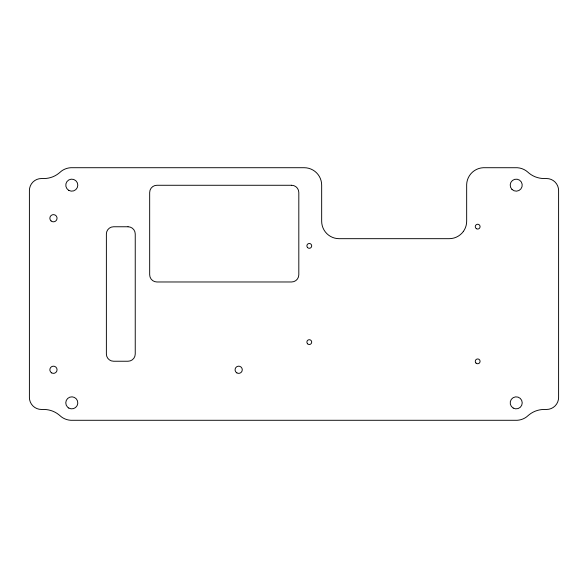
<?xml version="1.0" encoding="UTF-8"?>
<svg xmlns="http://www.w3.org/2000/svg" width="588" height="588" viewBox="0 0 588 588"><rect width="100%" height="100%" fill="white"/><g stroke="black" fill="none" stroke-linecap="round" stroke-linejoin="round"><path stroke-width="0.88" d="M463.337 231.488L462.183 232.907A17.442 17.442 0 0 1 449.225 238.677L339.107 238.677A17.442 17.442 0 0 1 321.665 221.235L321.665 185.154A17.442 17.442 0 0 0 304.224 167.712L70.839 167.712A17.464 17.464 0 0 0 61.586 170.976L58.682 173.409A24.057 24.057 0 0 1 43.835 178.539L41.425 178.539A12.025 12.025 0 0 0 29.4 190.563L29.4 397.437A12.025 12.025 0 0 0 41.425 409.461L43.835 409.461A24.057 24.057 0 0 1 58.682 414.591L61.586 417.024A17.464 17.464 0 0 0 70.839 420.288L517.161 420.288A17.464 17.464 0 0 0 526.414 417.024L529.318 414.591A24.057 24.057 0 0 1 544.165 409.461L546.575 409.461A12.025 12.025 0 0 0 558.6 397.437L558.6 190.563A12.025 12.025 0 0 0 546.575 178.539L544.165 178.539A24.057 24.057 0 0 1 529.318 173.409L527.973 172.247A17.464 17.464 0 0 0 517.359 167.727L483.299 167.712A17.464 17.464 0 0 0 466.666 184.419L466.666 221.235A17.442 17.442 0 0 1 463.337 231.488M291.597 185.271L156.893 185.271A7.218 7.218 0 0 0 149.675 192.489L149.675 274.758A7.218 7.218 0 0 0 156.893 281.975L291.597 281.975A7.218 7.218 0 0 0 298.814 274.758L298.814 192.489A7.218 7.218 0 0 0 291.597 185.271M128.022 226.762L113.594 226.762A7.218 7.218 0 0 0 106.377 233.98L106.377 354.02A7.218 7.218 0 0 0 113.594 361.238L128.022 361.238A7.218 7.218 0 0 0 135.24 354.02L135.24 233.98A7.218 7.218 0 0 0 128.022 226.762M68.781 408.057L67.539 407.102A6.012 6.012 0 0 1 69.737 397.194A6.012 6.012 0 0 1 77.785 403.368A6.012 6.012 0 0 1 68.781 408.057M68.781 190.365A6.012 6.012 0 0 0 77.807 185.154A6.012 6.012 0 0 0 68.781 179.95A6.012 6.012 0 0 0 68.781 190.365M513.199 408.057A6.012 6.012 0 0 0 522.225 402.846A6.012 6.012 0 0 0 513.199 397.642A6.012 6.012 0 0 0 513.199 408.057M511.964 189.409A6.012 6.012 0 0 0 522.019 186.712A6.012 6.012 0 0 0 514.654 179.347A6.012 6.012 0 0 0 511.964 189.409M475.979 363.053A2.403 2.403 0 0 0 479.999 361.973A2.403 2.403 0 0 0 477.052 359.025A2.403 2.403 0 0 0 475.979 363.053M476.471 228.732A2.403 2.403 0 0 0 480.08 226.645A2.403 2.403 0 0 0 476.471 224.565A2.403 2.403 0 0 0 476.471 228.732M307.59 343.811A2.403 2.403 0 0 0 311.618 342.731A2.403 2.403 0 0 0 308.671 339.783A2.403 2.403 0 0 0 307.59 343.811M307.59 247.592A2.403 2.403 0 0 0 311.618 246.512A2.403 2.403 0 0 0 308.671 243.564A2.403 2.403 0 0 0 307.59 247.592M236.868 372.895A3.609 3.609 0 0 0 242.285 369.771A3.609 3.609 0 0 0 236.868 366.647A3.609 3.609 0 0 0 236.868 372.895M51.648 372.895A3.609 3.609 0 0 0 57.065 369.771A3.609 3.609 0 0 0 51.648 366.647A3.609 3.609 0 0 0 51.648 372.895M51.075 220.941A3.609 3.609 0 0 0 56.992 218.934A3.609 3.609 0 0 0 52.295 214.811A3.609 3.609 0 0 0 51.075 220.941"/></g></svg>
